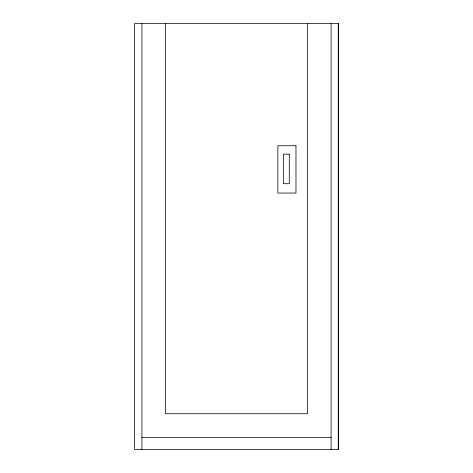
<?xml version="1.0" encoding="UTF-8"?>
<svg xmlns="http://www.w3.org/2000/svg" width="473" height="473" viewBox="0 0 473 473"><rect width="100%" height="100%" fill="white"/><g stroke="black" fill="none" stroke-linecap="round" stroke-linejoin="round"><path stroke-width="0.71" d="M141.9 437.525L331.1 437.525M338.236 23.65L338.236 449.35M331.1 23.65L331.1 449.35M307.45 23.65L307.45 413.733L165.55 413.733L165.55 23.65M141.9 23.65L141.9 449.35M338.491 23.65L134.509 23.65L134.509 449.35L338.491 449.35L338.491 23.65M295.974 145.755L277.864 145.755L277.864 193.055L295.974 193.055L295.974 145.755M289.293 154.157L283.38 154.157L283.38 183.719L289.293 183.719L289.293 154.157"/></g></svg>
